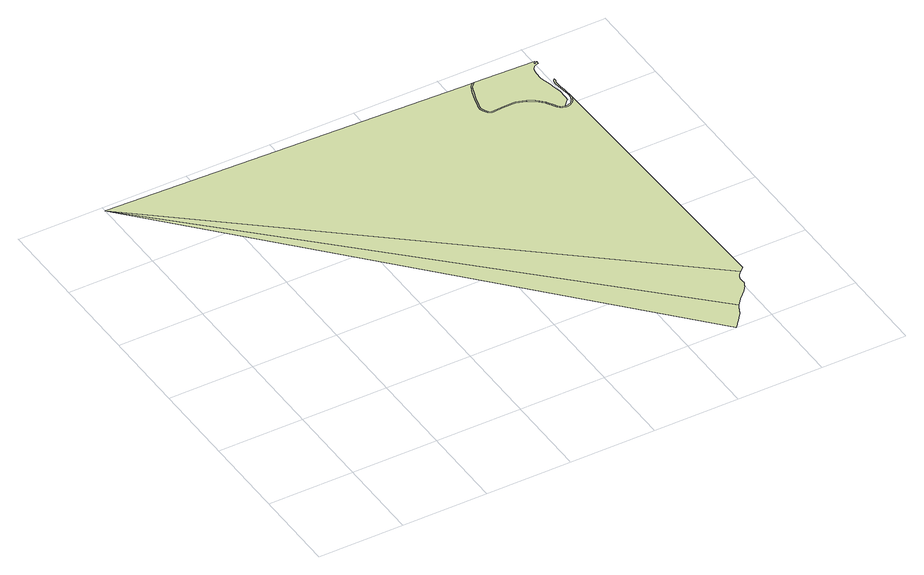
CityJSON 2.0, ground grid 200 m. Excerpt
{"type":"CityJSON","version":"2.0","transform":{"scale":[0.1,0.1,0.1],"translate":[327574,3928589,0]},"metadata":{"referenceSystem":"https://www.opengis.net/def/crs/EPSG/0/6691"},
"CityObjects":{
"landuse1":{"type":"LandUse","attributes":{"class":"203","LandUseDetailAttribute.orgLandUse":"10400","LandUseDetailAttribute.prefecture":"14","LandUseDetailAttribute.city":"14150","LandUseDetailAttribute.note":"都道府県","LandUseDetailAttribute.surveyYear":2015},"geometry":[{"type":"MultiSurface","lod":"1","boundaries":[[[0,1,2,3,4,5,6,7,8,9,10,11,12,13,14,15,16,17]]]}]},
"landuse2":{"type":"LandUse","attributes":{"class":"203","LandUseDetailAttribute.orgLandUse":"10400","LandUseDetailAttribute.prefecture":"14","LandUseDetailAttribute.city":"14150","LandUseDetailAttribute.note":"都道府県","LandUseDetailAttribute.surveyYear":2015},"geometry":[{"type":"MultiSurface","lod":"1","boundaries":[[[18,0,17,19,20,21,22,23,24,25,26,27,28,29,30,31,32,33,34,35]]]}]},
"landuse3":{"type":"LandUse","attributes":{"class":"203","LandUseDetailAttribute.orgLandUse":"10400","LandUseDetailAttribute.prefecture":"14","LandUseDetailAttribute.city":"14150","LandUseDetailAttribute.note":"都道府県","LandUseDetailAttribute.surveyYear":2015},"geometry":[{"type":"MultiSurface","lod":"1","boundaries":[[[36,37,38,18,35,39,40,41,42,43,44,45,46,47,48,49,50,51,52,53,54,55,56,57,58,59,60,61,62,63,64,65,66,67,68,69,70,71,72,73,74,75,76,77,78,79,80,81,82,83,84,85,86,87,88,89,90,91,92,93,94,95]]]}]},
"landuse4":{"type":"LandUse","attributes":{"class":"215","LandUseDetailAttribute.orgLandUse":"30308","LandUseDetailAttribute.prefecture":"14","LandUseDetailAttribute.city":"14150","LandUseDetailAttribute.note":"都道府県","LandUseDetailAttribute.surveyYear":2015},"geometry":[{"type":"MultiSurface","lod":"1","boundaries":[[[95,94,93,92,91,90,89,88,87,86,85,84,83,82,81,80,79,78,77,76,75,74,73,72,71,70,69,68,67,66,65,64,63,62,61,60,59,58,57,56,55,54,53,52,51,50,49,48,47,46,45,44,43,42,96,97,98,99,100,101,102,103,104,105,106,107,108,109,110,111,112,113,114,115,116,117,118,119,120,121,122,123,124,125,126,127,128,129,130,131,132,133,134,135,136,137,138,139,140,141,142,143,144,145,146,147,148,149,150,151,152,153,154,155,156,157,158,159,160,161,162,163,164,165,166,167,168,169,170,171,172]]]}]},
"landuse5":{"type":"LandUse","attributes":{"class":"203","LandUseDetailAttribute.orgLandUse":"10400","LandUseDetailAttribute.prefecture":"14","LandUseDetailAttribute.city":"14150","LandUseDetailAttribute.note":"都道府県","LandUseDetailAttribute.surveyYear":2015},"geometry":[{"type":"MultiSurface","lod":"1","boundaries":[[[172,171,170,169,168,167,166,165,164,163,162,161,160,159,158,157,156,155,154,153,152,151,150,149,148,147,146,145,144,143,142,141,140,139,138,137,136,135,134,133,132,131,130,173,174,175,176,177,178,179,180,181,182,183,184,185,186,187,188,189,190]]]}]}
},
"vertices":[
[7,9888,0],[6,9888,0],[9163,8,0],[9166,11,0],[9184,31,0],[9201,52,0],[9232,88,0],[9233,89,0],[9291,160,0],[9304,176,0],[9367,253,0],[9449,354,0],[9472,398,0],[9491,434,0],[9507,468,0],[9537,539,0],[9568,594,0],[9583,612,0],
[8,9889,0],[9693,746,0],[9738,796,0],[9782,835,0],[9822,871,0],[9886,933,0],[9905,951,0],[9999,1077,0],[10011,1103,0],[10036,1158,0],[10045,1195,0],[10047,1209,0],[10037,1320,0],[10046,1359,0],[10058,1394,0],[10073,1422,0],[10130,1491,0],[10174,1528,0],
[31,9899,0],[28,9898,0],[14,9891,0],[10209,1558,0],[10254,1598,0],[10271,1611,0],[10111,8139,0],[10096,8099,0],[10073,8054,0],[10045,8014,0],[10014,7987,0],[9984,7969,0],[9958,7957,0],[9954,7955,0],[9925,7946,0],[9893,7938,0],[9857,7936,0],[9816,7942,0],[9806,7945,0],[9779,7953,0],[9775,7954,0],[9740,7972,0],[9714,7992,0],[9696,8015,0],[9674,8048,0],[9642,8102,0],[9609,8157,0],[9585,8197,0],[9568,8224,0],[9539,8268,0],[9520,8292,0],[9488,8323,0],[9440,8366,0],[9380,8417,0],[9237,8508,0],[9168,8539,0],[9100,8562,0],[9032,8576,0],[8965,8583,0],[8703,8576,0],[8523,8562,0],[8465,8566,0],[8415,8575,0],[8382,8595,0],[8358,8621,0],[8325,8682,0],[8298,8736,0],[8290,8760,0],[8282,8805,0],[8287,8852,0],[8298,8904,0],[8305,8931,0],[8359,9135,0],[8429,9340,0],[8464,9428,0],[8498,9501,0],[8517,9528,0],[8554,9567,0],[8573,9583,0],[8579,9587,0],
[10103,8469,0],[10095,8519,0],[10082,8594,0],[10081,8603,0],[10074,8657,0],[10074,8710,0],[10081,8753,0],[10090,8784,0],[10095,8792,0],[10093,8844,0],[10076,8827,0],[10059,8797,0],[10048,8760,0],[10041,8712,0],[10041,8655,0],[10047,8606,0],[10049,8589,0],[10062,8513,0],[10076,8425,0],[10086,8349,0],[10088,8336,0],[10092,8259,0],[10089,8198,0],[10081,8157,0],[10080,8153,0],[10065,8112,0],[10045,8071,0],[10020,8037,0],[9995,8014,0],[9969,7998,0],[9942,7987,0],[9916,7978,0],[9888,7971,0],[9858,7969,0],[9832,7974,0],[9823,7975,0],[9804,7980,0],[9787,7985,0],[9759,8000,0],[9738,8016,0],[9723,8034,0],[9702,8065,0],[9670,8119,0],[9637,8174,0],[9613,8214,0],[9596,8241,0],[9566,8288,0],[9544,8314,0],[9512,8347,0],[9462,8391,0],[9399,8444,0],[9252,8538,0],[9180,8570,0],[9110,8594,0],[9038,8609,0],[8967,8616,0],[8702,8609,0],[8523,8595,0],[8470,8599,0],[8427,8607,0],[8403,8621,0],[8385,8641,0],[8354,8697,0],[8329,8749,0],[8322,8769,0],[8316,8807,0],[8320,8847,0],[8331,8897,0],[8336,8923,0],[8391,9126,0],[8460,9329,0],[8494,9415,0],[8527,9484,0],[8542,9506,0],[8577,9543,0],[8593,9557,0],[8634,9585,0],
[9899,8047,0],[9985,8140,0],[9995,8235,0],[9998,8459,0],[9958,8617,0],[9935,8749,0],[9895,8889,0],[9873,9027,0],[9875,9198,0],[9892,9326,0],[9955,9409,0],[9955,9410,0],[10067,9448,0],[10078,9452,0],[10077,9515,0],[10010,9463,0],[9998,9508,0],[10045,9534,0]
]}
